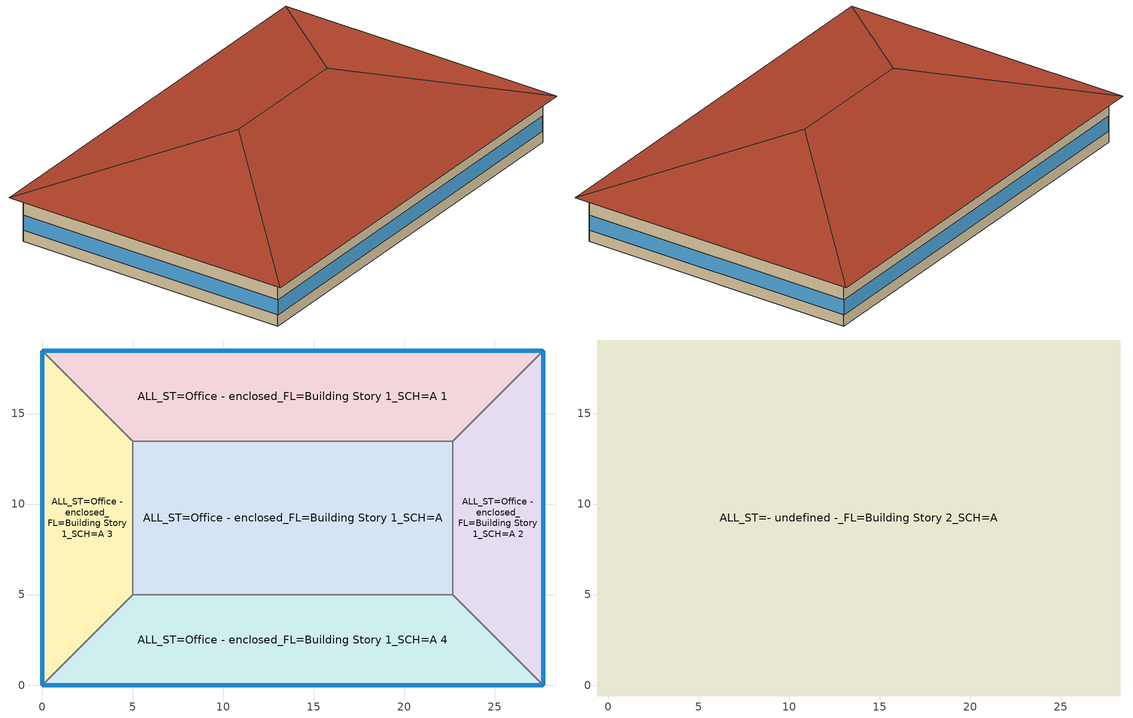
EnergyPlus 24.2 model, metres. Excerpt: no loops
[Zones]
ALL_ST=Office - enclosed_FL=Building Story 1_SCH=A
 floor foundation (BTAP-Grnd-Floor-Mass:U-0.757_std): 22.69,13.46 22.69,5 5,5 5,13.46 z0
 wall to ALL_ST=Office - enclosed_FL=Building Story 1_SCH=A 2 (BTAP-Int-Wall): 22.69,5 22.69,13.46 z0:3.05
 wall to ALL_ST=Office - enclosed_FL=Building Story 1_SCH=A 1 (BTAP-Int-Wall): 22.69,13.46 5,13.46 z0:3.05
 wall to ALL_ST=Office - enclosed_FL=Building Story 1_SCH=A 4 (BTAP-Int-Wall): 5,5 22.69,5 z0:3.05
 wall to ALL_ST=Office - enclosed_FL=Building Story 1_SCH=A 3 (BTAP-Int-Wall): 5,13.46 5,5 z0:3.05
ALL_ST=Office - enclosed_FL=Building Story 1_SCH=A 1
 floor foundation (BTAP-Grnd-Floor-Mass:U-0.757_std): 27.69,18.46 22.69,13.46 5,13.46 0,18.46 z0
 wall outside (BTAP-Ext-Wall-Mass:U-0.21): 27.69,18.46 0,18.46 z0:3.05
 wall to ALL_ST=Office - enclosed_FL=Building Story 1_SCH=A 2 (BTAP-Int-Wall): 22.69,13.46 27.69,18.46 z0:3.05
 wall to ALL_ST=Office - enclosed_FL=Building Story 1_SCH=A 3 (BTAP-Int-Wall): 0,18.46 5,13.46 z0:3.05
 window (BTAP-Ext-FixedWindow:U=0.220 SHGC=0.600): 27.66,18.46 0.03,18.46 z0.76:1.78
ALL_ST=Office - enclosed_FL=Building Story 1_SCH=A 2
 floor foundation (BTAP-Grnd-Floor-Mass:U-0.757_std): 27.69,18.46 27.69,0 22.69,5 22.69,13.46 z0
 wall outside (BTAP-Ext-Wall-Mass:U-0.21): 27.69,0 27.69,18.46 z0:3.05
 wall to ALL_ST=Office - enclosed_FL=Building Story 1_SCH=A 4 (BTAP-Int-Wall): 22.69,5 27.69,0 z0:3.05
 window (BTAP-Ext-FixedWindow:U=0.220 SHGC=0.600): 27.69,0.03 27.69,18.43 z0.76:1.78
ALL_ST=Office - enclosed_FL=Building Story 1_SCH=A 3
 floor foundation (BTAP-Grnd-Floor-Mass:U-0.757_std): 0,18.46 5,13.46 5,5 0,0 z0
 wall outside (BTAP-Ext-Wall-Mass:U-0.21): 0,18.46 0,0 z0:3.05
 wall to ALL_ST=Office - enclosed_FL=Building Story 1_SCH=A 4 (BTAP-Int-Wall): 0,0 5,5 z0:3.05
 window (BTAP-Ext-FixedWindow:U=0.220 SHGC=0.600): 0,18.43 0,0.03 z0.76:1.78
ALL_ST=Office - enclosed_FL=Building Story 1_SCH=A 4
 floor foundation (BTAP-Grnd-Floor-Mass:U-0.757_std): 22.69,5 27.69,0 0,0 5,5 z0
 wall outside (BTAP-Ext-Wall-Mass:U-0.21): 0,0 27.69,0 z0:3.05
 window (BTAP-Ext-FixedWindow:U=0.220 SHGC=0.600): 0.03,0 27.66,0 z0.76:1.78
ALL_ST=- undefined -_FL=Building Story 2_SCH=A
 floor outside (BTAP-Ext-Floor-Mass:U-0.162): 28.29,19.06 28.29,-0.6 27.69,0 27.69,18.46 z3.05; 28.29,19.06 27.69,18.46 0,18.46 -0.6,19.06 z3.05; 27.69,0 28.29,-0.6 -0.6,-0.6 0,0 z3.05; -0.6,19.06 0,18.46 0,0 -0.6,-0.6 z3.05
 floor to ALL_ST=Office - enclosed_FL=Building Story 1_SCH=A (BTAP-Int-Floor): 22.69,13.46 22.69,5 5,5 5,13.46 z3.05
 floor to ALL_ST=Office - enclosed_FL=Building Story 1_SCH=A 2 (BTAP-Int-Floor): 27.69,18.46 27.69,0 22.69,5 22.69,13.46 z3.05
 floor to ALL_ST=Office - enclosed_FL=Building Story 1_SCH=A 1 (BTAP-Int-Floor): 27.69,18.46 22.69,13.46 5,13.46 0,18.46 z3.05
 floor to ALL_ST=Office - enclosed_FL=Building Story 1_SCH=A 4 (BTAP-Int-Floor): 22.69,5 27.69,0 0,0 5,5 z3.05
 floor to ALL_ST=Office - enclosed_FL=Building Story 1_SCH=A 3 (BTAP-Int-Floor): 0,18.46 5,13.46 5,5 0,0 z3.05
 roof outside (BTAP-Ext-Roof-Metal:U-0.162): 18.46,9.23,6.33 28.29,-0.6,3.05 28.29,19.06,3.05; 18.46,9.23,6.33 28.29,19.06,3.05 -0.6,19.06,3.05 9.23,9.23,6.33; 9.23,9.23,6.33 -0.6,-0.6,3.05 28.29,-0.6,3.05 18.46,9.23,6.33; 9.23,9.23,6.33 -0.6,19.06,3.05 -0.6,-0.6,3.05
[Building]
SmallOffice: North Axis {deg}=0; Terrain=City; Loads Convergence Tolerance Value {W}=0.04; Temperature Convergence Tolerance Value {deltaC}=0.2; Solar Distribution=FullInteriorAndExterior; Maximum Number of Warmup Days=25; Minimum Number of Warmup Days=6
[Site:Location]
Calgary Intl AP_AB_CAN: Latitude {deg}=51.11; Longitude {deg}=-114.02; Time Zone {hr}=-7; Elevation {m}=1084.1
[Site:GroundTemperature:BuildingSurface]
19.527, 19.502, 19.536, 19.598, 20.002, 21.64, 22.225, 22.375, 21.449, 20.121, 19.802, 19.633
[Site:GroundTemperature:Deep]
4, 1.3, -0.4, -0.9, 0.1, 2.3, 5.2, 8, 9.9, 10.3, 9.2, 7
[Site:GroundTemperature:FCfactorMethod]
January Ground Temperature {C}=5.5; February Ground Temperature {C}=-2; March Ground Temperature {C}=-7.6; April Ground Temperature {C}=-6.3; May Ground Temperature {C}=-6.6; June Ground Temperature {C}=-0.3; July Ground Temperature {C}=4.9; August Ground Temperature {C}=10.2; September Ground Temperature {C}=13.8; October Ground Temperature {C}=17; November Ground Temperature {C}=16.6; December Ground Temperature {C}=11.1
[Site:GroundTemperature:Shallow]
-1.6, -5.4, -6.4, -5.5, -0.4, 5.3, 10.8, 14.7, 15.8, 14, 9.5, 4
[Site:WaterMainsTemperature]
Calculation Method=Correlation; Annual Average Outdoor Air Temperature {C}=4.69167; Maximum Difference In Monthly Average Outdoor Air Temperatures {deltaC}=24.6
[SizingPeriod:DesignDay] Day of Month=21; Dry-Bulb Temperature Range Modifier Type=DefaultMultipliers; Humidity Condition Type=Wetbulb; Barometric Pressure {Pa}=88961; Rain Indicator=No; Snow Indicator=No; Daylight Saving Time Indicator=No; Begin Environment Reset Mode=FullResetAtBeginEnvironment
Name | Month | Day Type | Maximum Dry-Bulb Temperature {C} | Daily Dry-Bulb Temperature Range {deltaC} | Wetbulb or DewPoint at Maximum Dry-Bulb {C} | Wind Speed {m/s} | Wind Direction {deg} | Solar Model Indicator | ASHRAE Clear Sky Optical Depth for Beam Irradiance (taub) | ASHRAE Clear Sky Optical Depth for Diffuse Irradiance (taud) | Sky Clearness
Calgary Intl AP Ann Clg .4% Condns DB=>MWB | 7 | SummerDesignDay | 28.8 | 12.3 | 16 | 4.5 | 160 | ASHRAETau | 0.34 | 2.419
Calgary Intl AP Ann Clg .4% Condns WB=>MDB | 7 | SummerDesignDay | 25.5 | 12.3 | 17.8 | 4.5 | 160 | ASHRAETau | 0.34 | 2.419
Calgary Intl AP Ann Htg 99.6% Condns DB | 1 | WinterDesignDay | -27.7 | 0 | -27.7 | 2.7 | 200 | ASHRAEClearSky |  |  | 0
[Material] Thermal Absorptance=0.9
Name | Roughness | Thickness {m} | Conductivity {W/m-K} | Density {kg/m3} | Specific Heat {J/kg-K} | Solar Absorptance | Visible Absorptance
1/2IN Gypsum 1 | Smooth | 0.0127 | 0.16 | 784.9 | 830 | 0.4 | 0.4
100mm Normalweight concrete floor 1 | MediumSmooth | 0.1016 | 2.31 | 2322 | 832 | 0.7 | 0.7
1IN Stucco 1 | Smooth | 0.0253 | 0.6918 | 1858 | 837 | 0.7 | 0.92
4 in. Normalweight Concrete Floor 1 | MediumRough | 0.1016 | 2.31 | 2322 | 832 | 0.7 | 0.7
6 in. Normalweight Concrete Floor 1 | MediumRough | 0.1524 | 2.31 | 2322 | 832 | 0.7 | 0.7
8IN CONCRETE HW RefBldg 1 | Rough | 0.2032 | 1.311 | 2240 | 836.8 | 0.7 | 0.7
Expanded Polystyrene | MediumSmooth | 0.0363959 | 0.029 | 29 | 1210 | 0.7 | 0.7
G01 13mm gypsum board 1 | Smooth | 0.0127 | 0.16 | 800 | 1090 | 0.7 | 0.5
Metal Roof Surface 1 | Smooth | 0.0008 | 45.28 | 7824 | 500 | 0.7 | 0.7
[Material:NoMass] Roughness=Smooth; Thermal Absorptance=0.9; Solar Absorptance=0.7
Name | Thermal Resistance {m2-K/W} | Visible Absorptance
Typical Carpet Pad; Typical Carpet Pad 1 | 0.21648 | 0.8
Typical Insulation 1 | 5.91238 | 0.7
Typical Insulation 2 | 4.49096 | 0.7
Typical Insulation 3 | 6.17282 | 0.7
[WindowMaterial:SimpleGlazingSystem]
SimpleGlazing:U=0.220 SHGC=0.600: U-Factor {W/m2-K}=2.2; Solar Heat Gain Coefficient=0.6; Visible Transmittance=0.21
[Construction]
BTAP-Ext-FixedWindow:U=0.220 SHGC=0.600: SimpleGlazing:U=0.220 SHGC=0.600
BTAP-Ext-Floor-Mass:U-0.162: Typical Insulation 1, 4 in. Normalweight Concrete Floor 1, Typical Carpet Pad 1
BTAP-Ext-Roof-Metal:U-0.162: Metal Roof Surface 1, Typical Insulation 3
BTAP-Ext-Wall-Mass:U-0.21: 1IN Stucco 1, 8IN CONCRETE HW RefBldg 1, Typical Insulation 2, 1/2IN Gypsum 1
BTAP-Grnd-Floor-Mass:U-0.757_std: 6 in. Normalweight Concrete Floor 1, Expanded Polystyrene
BTAP-Int-Floor: 100mm Normalweight concrete floor 1, Typical Carpet Pad
BTAP-Int-Wall: G01 13mm gypsum board 1, G01 13mm gypsum board 1
[Zone] Multiplier=1
Name | Part of Total Floor Area
ALL_ST=- undefined -_FL=Building Story 2_SCH=A | No
ALL_ST=Office - enclosed_FL=Building Story 1_SCH=A; ALL_ST=Office - enclosed_FL=Building Story 1_SCH=A 1; ALL_ST=Office - enclosed_FL=Building Story 1_SCH=A 2; ALL_ST=Office - enclosed_FL=Building Story 1_SCH=A 3; ALL_ST=Office - enclosed_FL=Building Story 1_SCH=A 4 | Yes
[Space]
Name | Zone | Volume {m3} | Space Type
Attic | ALL_ST=- undefined -_FL=Building Story 2_SCH=A | 720.188 | Space Function - undefined -
Core_ZN | ALL_ST=Office - enclosed_FL=Building Story 1_SCH=A | 456.455 | Space Function Office - enclosed
Perimeter_ZN_3 | ALL_ST=Office - enclosed_FL=Building Story 1_SCH=A 1 | 346.0225 | Space Function Office - enclosed
Perimeter_ZN_2 | ALL_ST=Office - enclosed_FL=Building Story 1_SCH=A 2 | 205.265 | Space Function Office - enclosed
Perimeter_ZN_4 | ALL_ST=Office - enclosed_FL=Building Story 1_SCH=A 3 | 205.265 | Space Function Office - enclosed
Perimeter_ZN_1 | ALL_ST=Office - enclosed_FL=Building Story 1_SCH=A 4 | 346.0225 | Space Function Office - enclosed
[SpaceList]
Space Function - undefined -: Attic
Space Function Office - enclosed: Perimeter_ZN_2, Perimeter_ZN_3, Perimeter_ZN_1, Perimeter_ZN_4, Core_ZN
[ZoneInfiltration:DesignFlowRate] Schedule=Always On Discrete; Design Flow Rate Calculation Method=Flow/ExteriorArea; Constant Term Coefficient=0; Temperature Term Coefficient=0; Velocity Term Coefficient=0.224; Velocity Squared Term Coefficient=0
Name | Zone or ZoneList or Space or SpaceList | Flow Rate per Exterior Surface Area {m3/s-m2}
Attic Infiltration | Attic | 0.000228332
Perimeter_ZN_3 Infiltration | Perimeter_ZN_3 | 0.00025
Perimeter_ZN_2 Infiltration | Perimeter_ZN_2 | 0.00025
Perimeter_ZN_4 Infiltration | Perimeter_ZN_4 | 0.00025
Perimeter_ZN_1 Infiltration | Perimeter_ZN_1 | 0.00025
[Lights]
Space Function Office - enclosed Lights: Zone or ZoneList or Space or SpaceList=Space Function Office - enclosed; Schedule=NECB-A-Lighting; Design Level Calculation Method=Watts/Area; Watts per Floor Area {W/m2}=11.8999; Fraction Radiant=0.5; Fraction Visible=0.2; Fraction Replaceable=1
[People]
Space Function Office - enclosed People: Zone or ZoneList or Space or SpaceList=Space Function Office - enclosed; Number of People Schedule=NECB-A-Occupancy; Number of People Calculation Method=People/Area; People per Floor Area {person/m2}=0.0500522; Fraction Radiant=0.3; Activity Level Schedule=NECB-Activity; Work Efficiency Schedule=Work Efficiency Schedule; Clothing Insulation Schedule=Clothing Schedule; Air Velocity Schedule=Air Velocity Schedule
[ElectricEquipment]
Space Function Office - enclosed Elec Equip: Zone or ZoneList or Space or SpaceList=Space Function Office - enclosed; Schedule=NECB-A-Electric-Equipment; Design Level Calculation Method=Watts/Area; Watts per Floor Area {W/m2}=7.49994; Fraction Radiant=0.5
[SurfaceProperty:ExposedFoundationPerimeter] Exposed Perimeter Calculation Method=TotalExposedPerimeter
Name | Total Exposed Perimeter {m}
Core_ZN_floor | 0
Perimeter_ZN_3_floor; Perimeter_ZN_1_floor | 27.69
Perimeter_ZN_2_floor; Perimeter_ZN_4_floor | 18.46
[Daylighting:Controls] Lighting Control Type=Stepped; Minimum Input Power Fraction for Continuous or ContinuousOff Dimming Control=0.3; Minimum Light Output Fraction for Continuous or ContinuousOff Dimming Control=0.2; Number of Stepped Control Steps=2; Probability Lighting will be Reset When Needed in Manual Stepped Control=1; Glare Calculation Azimuth Angle of View Direction Clockwise from Zone y-Axis {deg}=-0; Fraction of Lights Controlled by Reference Point 1=1; Illuminance Setpoint at Reference Point 1 {lux}=400
Name | Zone or Space | Glare Calculation Daylighting Reference Point | Daylighting Reference Point Name 1
ALL_ST=Office - enclosed_FL=Building Story 1_SCH=A 1 DaylightingControls | ALL_ST=Office - enclosed_FL=Building Story 1_SCH=A 1 | Perimeter_ZN_3 daylighting control | Perimeter_ZN_3 daylighting control
ALL_ST=Office - enclosed_FL=Building Story 1_SCH=A 2 DaylightingControls | ALL_ST=Office - enclosed_FL=Building Story 1_SCH=A 2 | Perimeter_ZN_2 daylighting control | Perimeter_ZN_2 daylighting control
ALL_ST=Office - enclosed_FL=Building Story 1_SCH=A 3 DaylightingControls | ALL_ST=Office - enclosed_FL=Building Story 1_SCH=A 3 | Perimeter_ZN_4 daylighting control | Perimeter_ZN_4 daylighting control
ALL_ST=Office - enclosed_FL=Building Story 1_SCH=A 4 DaylightingControls | ALL_ST=Office - enclosed_FL=Building Story 1_SCH=A 4 | Perimeter_ZN_1 daylighting control | Perimeter_ZN_1 daylighting control
[AvailabilityManager:NightCycle] Applicability Schedule=Always On Discrete; Control Type=CycleOnAny; Thermostat Tolerance {deltaC}=1; Cycling Run Time Control Type=FixedRunTime; Cycling Run Time {s}=3600
Name | Fan Schedule
Availability Manager Night Cycle 1 | sys_3|mixed|shr>none|sc>dx|sh>c-e|ssf>cv|zh>b-e|zc>none|srf>none| Occ Sch
Availability Manager Night Cycle 2 | sys_3|mixed|shr>none|sc>dx|sh>c-e|ssf>cv|zh>b-e|zc>none|srf>none| 1 Occ Sch
Availability Manager Night Cycle 3 | sys_3|mixed|shr>none|sc>dx|sh>c-e|ssf>cv|zh>b-e|zc>none|srf>none| 2 Occ Sch
Availability Manager Night Cycle 4 | sys_3|mixed|shr>none|sc>dx|sh>c-e|ssf>cv|zh>b-e|zc>none|srf>none| 3 Occ Sch
Availability Manager Night Cycle 5 | sys_3|mixed|shr>none|sc>dx|sh>c-e|ssf>cv|zh>b-e|zc>none|srf>none| 4 Occ Sch
[Foundation:Kiva]
Bldg Kiva Foundation: Wall Height Above Grade {m}=0; Wall Depth Below Slab {m}=0
[Foundation:Kiva:Settings]
Soil Conductivity {W/m-K}=1.73; Soil Density {kg/m3}=1842; Soil Specific Heat {J/kg-K}=419; Ground Solar Absorptivity=0.9; Ground Thermal Absorptivity=0.9; Ground Surface Roughness {m}=0.03; Far-Field Width {m}=40; Deep-Ground Boundary Condition=Autoselect; Deep-Ground Depth {m}=Autocalculate; Minimum Cell Dimension {m}=0.02; Maximum Cell Growth Coefficient=1.5; Simulation Timestep=Hourly
[Schedule:Day:Interval]
NECB-A-Lighting Sun|Hol Day; NECB-A-Lighting Sat Day: No, 24:00, 0.05
NECB-A-Lighting Default|Wkdy Day; NECB-A-Lighting Default: No, 07:00, 0.05, 08:00, 0.3, 09:00, 0.8, 17:00, 0.9, 18:00, 0.8, 19:00, 0.5, 21:00, 0.3, 23:00, 0.1, 24:00, 0.05
NECB-A-Occupancy Sun|Hol Day; NECB-A-Occupancy Sat Day; Work Efficiency Schedule Default; Schedule Day 6; Schedule Day 5; Schedule Day 8; Schedule Day 7; Schedule Day 10; Schedule Day 9; Schedule Day 12; Schedule Day 11; Schedule Day 14; Schedule Day 13: No, 24:00, 0
NECB-A-Occupancy Default|Wkdy Day; NECB-A-Occupancy Default: No, 07:00, 0, 08:00, 0.1, 09:00, 0.7, 12:00, 0.9, 14:00, 0.5, 17:00, 0.9, 18:00, 0.7, 19:00, 0.3, 23:00, 0.1, 24:00, 0
NECB-Activity Default; NECB-Activity Summer Design Day; NECB-Activity Winter Design Day: No, 24:00, 130
Clothing Schedule Default Winter Clothes; sys_3|mixed|shr>none|sc>dx|sh>c-e|ssf>cv|zh>b-e|zc>none|srf>none| Occ Sch Summer Design Day; sys_3|mixed|shr>none|sc>dx|sh>c-e|ssf>cv|zh>b-e|zc>none|srf>none| Occ Sch Winter Design Day; sys_3|mixed|shr>none|sc>dx|sh>c-e|ssf>cv|zh>b-e|zc>none|srf>none| 1 Occ Sch Summer Design Day; sys_3|mixed|shr>none|sc>dx|sh>c-e|ssf>cv|zh>b-e|zc>none|srf>none| 1 Occ Sch Winter Design Day; sys_3|mixed|shr>none|sc>dx|sh>c-e|ssf>cv|zh>b-e|zc>none|srf>none| 2 Occ Sch Summer Design Day; sys_3|mixed|shr>none|sc>dx|sh>c-e|ssf>cv|zh>b-e|zc>none|srf>none| 2 Occ Sch Winter Design Day; sys_3|mixed|shr>none|sc>dx|sh>c-e|ssf>cv|zh>b-e|zc>none|srf>none| 3 Occ Sch Summer Design Day; sys_3|mixed|shr>none|sc>dx|sh>c-e|ssf>cv|zh>b-e|zc>none|srf>none| 3 Occ Sch Winter Design Day; sys_3|mixed|shr>none|sc>dx|sh>c-e|ssf>cv|zh>b-e|zc>none|srf>none| 4 Occ Sch Summer Design Day; sys_3|mixed|shr>none|sc>dx|sh>c-e|ssf>cv|zh>b-e|zc>none|srf>none| 4 Occ Sch Winter Design Day: No, 24:00, 1
Air Velocity Schedule Default; NECB-A-Electric-Equipment Sun|Hol Day; NECB-A-Electric-Equipment Sat Day: No, 24:00, 0.2
NECB-A-Electric-Equipment Default|Wkdy Day; NECB-A-Electric-Equipment Default: No, 07:00, 0.2, 08:00, 0.3, 09:00, 0.8, 18:00, 0.9, 19:00, 0.5, 21:00, 0.3, 24:00, 0.2
sys_3|mixed|shr>none|sc>dx|sh>c-e|ssf>cv|zh>b-e|zc>none|srf>none| Occ Sch Default; sys_3|mixed|shr>none|sc>dx|sh>c-e|ssf>cv|zh>b-e|zc>none|srf>none| 1 Occ Sch Default; sys_3|mixed|shr>none|sc>dx|sh>c-e|ssf>cv|zh>b-e|zc>none|srf>none| 2 Occ Sch Default; sys_3|mixed|shr>none|sc>dx|sh>c-e|ssf>cv|zh>b-e|zc>none|srf>none| 3 Occ Sch Default; sys_3|mixed|shr>none|sc>dx|sh>c-e|ssf>cv|zh>b-e|zc>none|srf>none| 4 Occ Sch Default: No, 08:00, 0, 19:00, 1, 24:00, 0
[Schedule:Week:Daily]
NECB-A-Lighting Week Rule - Jan1-Dec31: NECB-A-Lighting Sun|Hol Day, NECB-A-Lighting Default|Wkdy Day, NECB-A-Lighting Default|Wkdy Day, NECB-A-Lighting Default|Wkdy Day, NECB-A-Lighting Default|Wkdy Day, NECB-A-Lighting Default|Wkdy Day, NECB-A-Lighting Sat Day, NECB-A-Lighting Default, NECB-A-Lighting Default, NECB-A-Lighting Default, NECB-A-Lighting Default, NECB-A-Lighting Default
NECB-A-Occupancy Week Rule - Jan1-Dec31: NECB-A-Occupancy Sun|Hol Day, NECB-A-Occupancy Default|Wkdy Day, NECB-A-Occupancy Default|Wkdy Day, NECB-A-Occupancy Default|Wkdy Day, NECB-A-Occupancy Default|Wkdy Day, NECB-A-Occupancy Default|Wkdy Day, NECB-A-Occupancy Sat Day, NECB-A-Occupancy Default, NECB-A-Occupancy Default, NECB-A-Occupancy Default, NECB-A-Occupancy Default, NECB-A-Occupancy Default
NECB-Activity Week Rule - Jan1-Dec31: NECB-Activity Default, NECB-Activity Default, NECB-Activity Default, NECB-Activity Default, NECB-Activity Default, NECB-Activity Default, NECB-Activity Default, NECB-Activity Default, NECB-Activity Summer Design Day, NECB-Activity Winter Design Day, NECB-Activity Default, NECB-Activity Default
Work Efficiency Schedule Week Rule - Jan1-Dec31: Work Efficiency Schedule Default, Work Efficiency Schedule Default, Work Efficiency Schedule Default, Work Efficiency Schedule Default, Work Efficiency Schedule Default, Work Efficiency Schedule Default, Work Efficiency Schedule Default, Work Efficiency Schedule Default, Work Efficiency Schedule Default, Work Efficiency Schedule Default, Work Efficiency Schedule Default, Work Efficiency Schedule Default
Clothing Schedule Week Rule - Jan1-Dec31: Clothing Schedule Default Winter Clothes, Clothing Schedule Default Winter Clothes, Clothing Schedule Default Winter Clothes, Clothing Schedule Default Winter Clothes, Clothing Schedule Default Winter Clothes, Clothing Schedule Default Winter Clothes, Clothing Schedule Default Winter Clothes, Clothing Schedule Default Winter Clothes, Clothing Schedule Default Winter Clothes, Clothing Schedule Default Winter Clothes, Clothing Schedule Default Winter Clothes, Clothing Schedule Default Winter Clothes
Air Velocity Schedule Week Rule - Jan1-Dec31: Air Velocity Schedule Default, Air Velocity Schedule Default, Air Velocity Schedule Default, Air Velocity Schedule Default, Air Velocity Schedule Default, Air Velocity Schedule Default, Air Velocity Schedule Default, Air Velocity Schedule Default, Air Velocity Schedule Default, Air Velocity Schedule Default, Air Velocity Schedule Default, Air Velocity Schedule Default
NECB-A-Electric-Equipment Week Rule - Jan1-Dec31: NECB-A-Electric-Equipment Sun|Hol Day, NECB-A-Electric-Equipment Default|Wkdy Day, NECB-A-Electric-Equipment Default|Wkdy Day, NECB-A-Electric-Equipment Default|Wkdy Day, NECB-A-Electric-Equipment Default|Wkdy Day, NECB-A-Electric-Equipment Default|Wkdy Day, NECB-A-Electric-Equipment Sat Day, NECB-A-Electric-Equipment Default, NECB-A-Electric-Equipment Default, NECB-A-Electric-Equipment Default, NECB-A-Electric-Equipment Default, NECB-A-Electric-Equipment Default
sys_3|mixed|shr>none|sc>dx|sh>c-e|ssf>cv|zh>b-e|zc>none|srf>none| Occ Sch Week Rule - Jan1-Dec31: Schedule Day 6, sys_3|mixed|shr>none|sc>dx|sh>c-e|ssf>cv|zh>b-e|zc>none|srf>none| Occ Sch Default, sys_3|mixed|shr>none|sc>dx|sh>c-e|ssf>cv|zh>b-e|zc>none|srf>none| Occ Sch Default, sys_3|mixed|shr>none|sc>dx|sh>c-e|ssf>cv|zh>b-e|zc>none|srf>none| Occ Sch Default, sys_3|mixed|shr>none|sc>dx|sh>c-e|ssf>cv|zh>b-e|zc>none|srf>none| Occ Sch Default, sys_3|mixed|shr>none|sc>dx|sh>c-e|ssf>cv|zh>b-e|zc>none|srf>none| Occ Sch Default, Schedule Day 5, sys_3|mixed|shr>none|sc>dx|sh>c-e|ssf>cv|zh>b-e|zc>none|srf>none| Occ Sch Default, sys_3|mixed|shr>none|sc>dx|sh>c-e|ssf>cv|zh>b-e|zc>none|srf>none| Occ Sch Summer Design Day, sys_3|mixed|shr>none|sc>dx|sh>c-e|ssf>cv|zh>b-e|zc>none|srf>none| Occ Sch Winter Design Day, sys_3|mixed|shr>none|sc>dx|sh>c-e|ssf>cv|zh>b-e|zc>none|srf>none| Occ Sch Default, sys_3|mixed|shr>none|sc>dx|sh>c-e|ssf>cv|zh>b-e|zc>none|srf>none| Occ Sch Default
sys_3|mixed|shr>none|sc>dx|sh>c-e|ssf>cv|zh>b-e|zc>none|srf>none| 1 Occ Sch Week Rule - Jan1-Dec31: Schedule Day 8, sys_3|mixed|shr>none|sc>dx|sh>c-e|ssf>cv|zh>b-e|zc>none|srf>none| 1 Occ Sch Default, sys_3|mixed|shr>none|sc>dx|sh>c-e|ssf>cv|zh>b-e|zc>none|srf>none| 1 Occ Sch Default, sys_3|mixed|shr>none|sc>dx|sh>c-e|ssf>cv|zh>b-e|zc>none|srf>none| 1 Occ Sch Default, sys_3|mixed|shr>none|sc>dx|sh>c-e|ssf>cv|zh>b-e|zc>none|srf>none| 1 Occ Sch Default, sys_3|mixed|shr>none|sc>dx|sh>c-e|ssf>cv|zh>b-e|zc>none|srf>none| 1 Occ Sch Default, Schedule Day 7, sys_3|mixed|shr>none|sc>dx|sh>c-e|ssf>cv|zh>b-e|zc>none|srf>none| 1 Occ Sch Default, sys_3|mixed|shr>none|sc>dx|sh>c-e|ssf>cv|zh>b-e|zc>none|srf>none| 1 Occ Sch Summer Design Day, sys_3|mixed|shr>none|sc>dx|sh>c-e|ssf>cv|zh>b-e|zc>none|srf>none| 1 Occ Sch Winter Design Day, sys_3|mixed|shr>none|sc>dx|sh>c-e|ssf>cv|zh>b-e|zc>none|srf>none| 1 Occ Sch Default, sys_3|mixed|shr>none|sc>dx|sh>c-e|ssf>cv|zh>b-e|zc>none|srf>none| 1 Occ Sch Default
sys_3|mixed|shr>none|sc>dx|sh>c-e|ssf>cv|zh>b-e|zc>none|srf>none| 2 Occ Sch Week Rule - Jan1-Dec31: Schedule Day 10, sys_3|mixed|shr>none|sc>dx|sh>c-e|ssf>cv|zh>b-e|zc>none|srf>none| 2 Occ Sch Default, sys_3|mixed|shr>none|sc>dx|sh>c-e|ssf>cv|zh>b-e|zc>none|srf>none| 2 Occ Sch Default, sys_3|mixed|shr>none|sc>dx|sh>c-e|ssf>cv|zh>b-e|zc>none|srf>none| 2 Occ Sch Default, sys_3|mixed|shr>none|sc>dx|sh>c-e|ssf>cv|zh>b-e|zc>none|srf>none| 2 Occ Sch Default, sys_3|mixed|shr>none|sc>dx|sh>c-e|ssf>cv|zh>b-e|zc>none|srf>none| 2 Occ Sch Default, Schedule Day 9, sys_3|mixed|shr>none|sc>dx|sh>c-e|ssf>cv|zh>b-e|zc>none|srf>none| 2 Occ Sch Default, sys_3|mixed|shr>none|sc>dx|sh>c-e|ssf>cv|zh>b-e|zc>none|srf>none| 2 Occ Sch Summer Design Day, sys_3|mixed|shr>none|sc>dx|sh>c-e|ssf>cv|zh>b-e|zc>none|srf>none| 2 Occ Sch Winter Design Day, sys_3|mixed|shr>none|sc>dx|sh>c-e|ssf>cv|zh>b-e|zc>none|srf>none| 2 Occ Sch Default, sys_3|mixed|shr>none|sc>dx|sh>c-e|ssf>cv|zh>b-e|zc>none|srf>none| 2 Occ Sch Default
sys_3|mixed|shr>none|sc>dx|sh>c-e|ssf>cv|zh>b-e|zc>none|srf>none| 3 Occ Sch Week Rule - Jan1-Dec31: Schedule Day 12, sys_3|mixed|shr>none|sc>dx|sh>c-e|ssf>cv|zh>b-e|zc>none|srf>none| 3 Occ Sch Default, sys_3|mixed|shr>none|sc>dx|sh>c-e|ssf>cv|zh>b-e|zc>none|srf>none| 3 Occ Sch Default, sys_3|mixed|shr>none|sc>dx|sh>c-e|ssf>cv|zh>b-e|zc>none|srf>none| 3 Occ Sch Default, sys_3|mixed|shr>none|sc>dx|sh>c-e|ssf>cv|zh>b-e|zc>none|srf>none| 3 Occ Sch Default, sys_3|mixed|shr>none|sc>dx|sh>c-e|ssf>cv|zh>b-e|zc>none|srf>none| 3 Occ Sch Default, Schedule Day 11, sys_3|mixed|shr>none|sc>dx|sh>c-e|ssf>cv|zh>b-e|zc>none|srf>none| 3 Occ Sch Default, sys_3|mixed|shr>none|sc>dx|sh>c-e|ssf>cv|zh>b-e|zc>none|srf>none| 3 Occ Sch Summer Design Day, sys_3|mixed|shr>none|sc>dx|sh>c-e|ssf>cv|zh>b-e|zc>none|srf>none| 3 Occ Sch Winter Design Day, sys_3|mixed|shr>none|sc>dx|sh>c-e|ssf>cv|zh>b-e|zc>none|srf>none| 3 Occ Sch Default, sys_3|mixed|shr>none|sc>dx|sh>c-e|ssf>cv|zh>b-e|zc>none|srf>none| 3 Occ Sch Default
sys_3|mixed|shr>none|sc>dx|sh>c-e|ssf>cv|zh>b-e|zc>none|srf>none| 4 Occ Sch Week Rule - Jan1-Dec31: Schedule Day 14, sys_3|mixed|shr>none|sc>dx|sh>c-e|ssf>cv|zh>b-e|zc>none|srf>none| 4 Occ Sch Default, sys_3|mixed|shr>none|sc>dx|sh>c-e|ssf>cv|zh>b-e|zc>none|srf>none| 4 Occ Sch Default, sys_3|mixed|shr>none|sc>dx|sh>c-e|ssf>cv|zh>b-e|zc>none|srf>none| 4 Occ Sch Default, sys_3|mixed|shr>none|sc>dx|sh>c-e|ssf>cv|zh>b-e|zc>none|srf>none| 4 Occ Sch Default, sys_3|mixed|shr>none|sc>dx|sh>c-e|ssf>cv|zh>b-e|zc>none|srf>none| 4 Occ Sch Default, Schedule Day 13, sys_3|mixed|shr>none|sc>dx|sh>c-e|ssf>cv|zh>b-e|zc>none|srf>none| 4 Occ Sch Default, sys_3|mixed|shr>none|sc>dx|sh>c-e|ssf>cv|zh>b-e|zc>none|srf>none| 4 Occ Sch Summer Design Day, sys_3|mixed|shr>none|sc>dx|sh>c-e|ssf>cv|zh>b-e|zc>none|srf>none| 4 Occ Sch Winter Design Day, sys_3|mixed|shr>none|sc>dx|sh>c-e|ssf>cv|zh>b-e|zc>none|srf>none| 4 Occ Sch Default, sys_3|mixed|shr>none|sc>dx|sh>c-e|ssf>cv|zh>b-e|zc>none|srf>none| 4 Occ Sch Default
[Schedule:Year]
NECB-A-Lighting: NECB-A-Lighting Week Rule - Jan1-Dec31, 1, 1, 12, 31
NECB-A-Occupancy: NECB-A-Occupancy Week Rule - Jan1-Dec31, 1, 1, 12, 31
NECB-Activity: NECB-Activity Week Rule - Jan1-Dec31, 1, 1, 12, 31
Work Efficiency Schedule: Work Efficiency Schedule Week Rule - Jan1-Dec31, 1, 1, 12, 31
Clothing Schedule: Clothing Schedule Week Rule - Jan1-Dec31, 1, 1, 12, 31
Air Velocity Schedule: Air Velocity Schedule Week Rule - Jan1-Dec31, 1, 1, 12, 31
NECB-A-Electric-Equipment: NECB-A-Electric-Equipment Week Rule - Jan1-Dec31, 1, 1, 12, 31
sys_3|mixed|shr>none|sc>dx|sh>c-e|ssf>cv|zh>b-e|zc>none|srf>none| Occ Sch: sys_3|mixed|shr>none|sc>dx|sh>c-e|ssf>cv|zh>b-e|zc>none|srf>none| Occ Sch Week Rule - Jan1-Dec31, 1, 1, 12, 31
sys_3|mixed|shr>none|sc>dx|sh>c-e|ssf>cv|zh>b-e|zc>none|srf>none| 1 Occ Sch: sys_3|mixed|shr>none|sc>dx|sh>c-e|ssf>cv|zh>b-e|zc>none|srf>none| 1 Occ Sch Week Rule - Jan1-Dec31, 1, 1, 12, 31
sys_3|mixed|shr>none|sc>dx|sh>c-e|ssf>cv|zh>b-e|zc>none|srf>none| 2 Occ Sch: sys_3|mixed|shr>none|sc>dx|sh>c-e|ssf>cv|zh>b-e|zc>none|srf>none| 2 Occ Sch Week Rule - Jan1-Dec31, 1, 1, 12, 31
sys_3|mixed|shr>none|sc>dx|sh>c-e|ssf>cv|zh>b-e|zc>none|srf>none| 3 Occ Sch: sys_3|mixed|shr>none|sc>dx|sh>c-e|ssf>cv|zh>b-e|zc>none|srf>none| 3 Occ Sch Week Rule - Jan1-Dec31, 1, 1, 12, 31
sys_3|mixed|shr>none|sc>dx|sh>c-e|ssf>cv|zh>b-e|zc>none|srf>none| 4 Occ Sch: sys_3|mixed|shr>none|sc>dx|sh>c-e|ssf>cv|zh>b-e|zc>none|srf>none| 4 Occ Sch Week Rule - Jan1-Dec31, 1, 1, 12, 31
[Schedule:Constant]
Always On Discrete: Hourly Value=1
